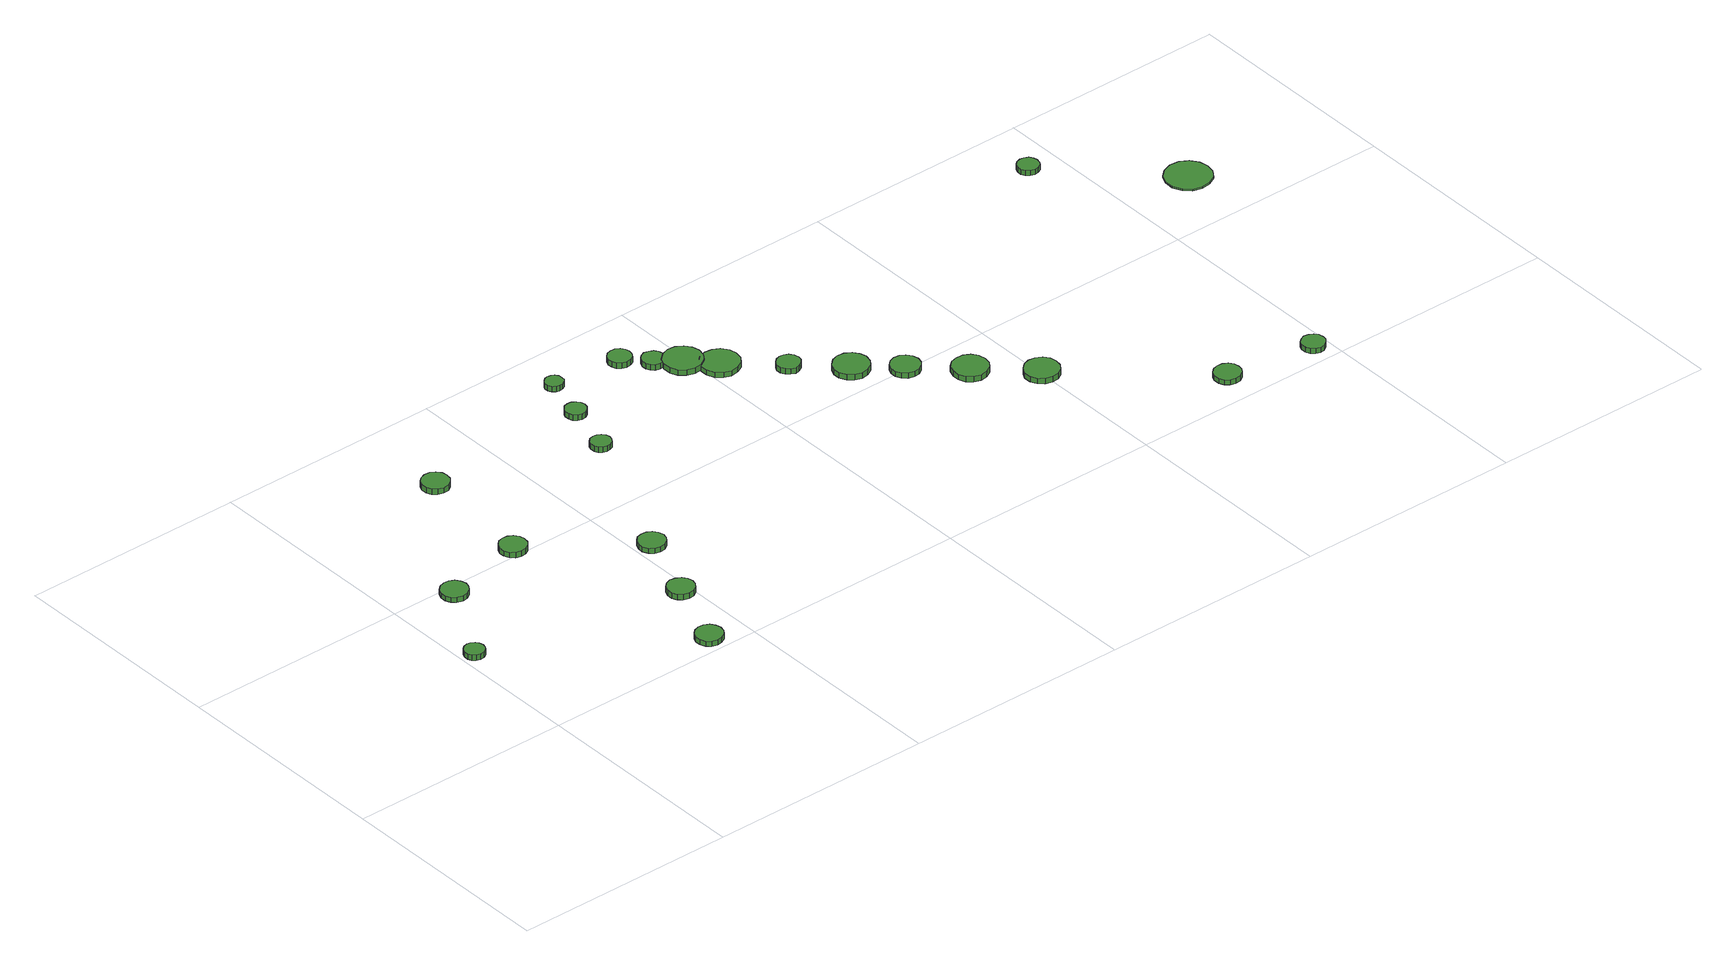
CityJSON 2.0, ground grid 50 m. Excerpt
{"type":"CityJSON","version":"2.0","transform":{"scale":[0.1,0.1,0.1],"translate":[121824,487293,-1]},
"CityObjects":{
"tree1":{"type":"SolitaryVegetationObject","attributes":{"function":"something"},"geometry":[{"type":"MultiSurface","lod":"1","boundaries":[[[0,1,2,3,4,5,6,7,8,9,10,11,12,13,14]],[[15,16,17,18,19,20,21,22,23,24,25,26,27,28,29]],[[0,29,28,1]],[[1,28,27,2]],[[2,27,26,3]],[[3,26,25,4]],[[4,25,24,5]],[[5,24,23,6]],[[6,23,22,7]],[[7,22,21,8]],[[8,21,20,9]],[[9,20,19,10]],[[10,19,18,11]],[[11,18,17,12]],[[12,17,16,13]],[[13,16,15,14]],[[14,15,29,0]]]}]},
"tree2":{"type":"SolitaryVegetationObject","attributes":{"function":"something"},"geometry":[{"type":"MultiSurface","lod":"1","boundaries":[[[30,31,32,33,34,35,36,37,38,39,40,41,42,43,44]],[[45,46,47,48,49,50,51,52,53,54,55,56,57,58,59]],[[30,59,58,31]],[[31,58,57,32]],[[32,57,56,33]],[[33,56,55,34]],[[34,55,54,35]],[[35,54,53,36]],[[36,53,52,37]],[[37,52,51,38]],[[38,51,50,39]],[[39,50,49,40]],[[40,49,48,41]],[[41,48,47,42]],[[42,47,46,43]],[[43,46,45,44]],[[44,45,59,30]]]}]},
"tree3":{"type":"SolitaryVegetationObject","attributes":{"function":"something"},"geometry":[{"type":"MultiSurface","lod":"1","boundaries":[[[60,61,62,63,64,65,66,67,68,69,70,71,72,73,74]],[[75,76,77,78,79,80,81,82,83,84,85,86,87,88,89]],[[60,89,88,61]],[[61,88,87,62]],[[62,87,86,63]],[[63,86,85,64]],[[64,85,84,65]],[[65,84,83,66]],[[66,83,82,67]],[[67,82,81,68]],[[68,81,80,69]],[[69,80,79,70]],[[70,79,78,71]],[[71,78,77,72]],[[72,77,76,73]],[[73,76,75,74]],[[74,75,89,60]]]}]},
"tree4":{"type":"SolitaryVegetationObject","attributes":{"function":"something"},"geometry":[{"type":"MultiSurface","lod":"1","boundaries":[[[90,91,92,93,94,95,96,97,98,99,100,101,102,103,104]],[[105,106,107,108,109,110,111,112,113,114,115,116,117,118,119]],[[90,119,118,91]],[[91,118,117,92]],[[92,117,116,93]],[[93,116,115,94]],[[94,115,114,95]],[[95,114,113,96]],[[96,113,112,97]],[[97,112,111,98]],[[98,111,110,99]],[[99,110,109,100]],[[100,109,108,101]],[[101,108,107,102]],[[102,107,106,103]],[[103,106,105,104]],[[104,105,119,90]]]}]},
"tree5":{"type":"SolitaryVegetationObject","attributes":{"function":"something"},"geometry":[{"type":"MultiSurface","lod":"1","boundaries":[[[120,121,122,123,124,125,126,127,128,129,130,131,132,133,134]],[[135,136,137,138,139,140,141,142,143,144,145,146,147,148,149]],[[120,149,148,121]],[[121,148,147,122]],[[122,147,146,123]],[[123,146,145,124]],[[124,145,144,125]],[[125,144,143,126]],[[126,143,142,127]],[[127,142,141,128]],[[128,141,140,129]],[[129,140,139,130]],[[130,139,138,131]],[[131,138,137,132]],[[132,137,136,133]],[[133,136,135,134]],[[134,135,149,120]]]}]},
"tree6":{"type":"SolitaryVegetationObject","attributes":{"function":"something"},"geometry":[{"type":"MultiSurface","lod":"1","boundaries":[[[150,151,152,153,154,155,156,157,158,159,160,161,162,163,164]],[[165,166,167,168,169,170,171,172,173,174,175,176,177,178,179]],[[150,179,178,151]],[[151,178,177,152]],[[152,177,176,153]],[[153,176,175,154]],[[154,175,174,155]],[[155,174,173,156]],[[156,173,172,157]],[[157,172,171,158]],[[158,171,170,159]],[[159,170,169,160]],[[160,169,168,161]],[[161,168,167,162]],[[162,167,166,163]],[[163,166,165,164]],[[164,165,179,150]]]}]},
"tree7":{"type":"SolitaryVegetationObject","attributes":{"function":"something"},"geometry":[{"type":"MultiSurface","lod":"1","boundaries":[[[180,181,182,183,184,185,186,187,188,189,190,191,192,193,194]],[[195,196,197,198,199,200,201,202,203,204,205,206,207,208,209]],[[180,209,208,181]],[[181,208,207,182]],[[182,207,206,183]],[[183,206,205,184]],[[184,205,204,185]],[[185,204,203,186]],[[186,203,202,187]],[[187,202,201,188]],[[188,201,200,189]],[[189,200,199,190]],[[190,199,198,191]],[[191,198,197,192]],[[192,197,196,193]],[[193,196,195,194]],[[194,195,209,180]]]}]},
"tree8":{"type":"SolitaryVegetationObject","attributes":{"function":"something"},"geometry":[{"type":"MultiSurface","lod":"1","boundaries":[[[210,211,212,213,214,215,216,217,218,219,220,221,222,223,224]],[[225,226,227,228,229,230,231,232,233,234,235,236,237,238,239]],[[210,239,238,211]],[[211,238,237,212]],[[212,237,236,213]],[[213,236,235,214]],[[214,235,234,215]],[[215,234,233,216]],[[216,233,232,217]],[[217,232,231,218]],[[218,231,230,219]],[[219,230,229,220]],[[220,229,228,221]],[[221,228,227,222]],[[222,227,226,223]],[[223,226,225,224]],[[224,225,239,210]]]}]},
"tree9":{"type":"SolitaryVegetationObject","attributes":{"function":"something"},"geometry":[{"type":"MultiSurface","lod":"1","boundaries":[[[240,241,242,243,244,245,246,247,248,249,250,251,252,253,254]],[[255,256,257,258,259,260,261,262,263,264,265,266,267,268,269]],[[240,269,268,241]],[[241,268,267,242]],[[242,267,266,243]],[[243,266,265,244]],[[244,265,264,245]],[[245,264,263,246]],[[246,263,262,247]],[[247,262,261,248]],[[248,261,260,249]],[[249,260,259,250]],[[250,259,258,251]],[[251,258,257,252]],[[252,257,256,253]],[[253,256,255,254]],[[254,255,269,240]]]}]},
"tree10":{"type":"SolitaryVegetationObject","attributes":{"function":"something"},"geometry":[{"type":"MultiSurface","lod":"1","boundaries":[[[270,271,272,273,274,275,276,277,278,279,280,281,282,283,284]],[[285,286,287,288,289,290,291,292,293,294,295,296,297,298,299]],[[270,299,298,271]],[[271,298,297,272]],[[272,297,296,273]],[[273,296,295,274]],[[274,295,294,275]],[[275,294,293,276]],[[276,293,292,277]],[[277,292,291,278]],[[278,291,290,279]],[[279,290,289,280]],[[280,289,288,281]],[[281,288,287,282]],[[282,287,286,283]],[[283,286,285,284]],[[284,285,299,270]]]}]},
"tree11":{"type":"SolitaryVegetationObject","attributes":{"function":"something"},"geometry":[{"type":"MultiSurface","lod":"1","boundaries":[[[300,301,302,303,304,305,306,307,308,309,310,311,312,313,314]],[[315,316,317,318,319,320,321,322,323,324,325,326,327,328,329]],[[300,329,328,301]],[[301,328,327,302]],[[302,327,326,303]],[[303,326,325,304]],[[304,325,324,305]],[[305,324,323,306]],[[306,323,322,307]],[[307,322,321,308]],[[308,321,320,309]],[[309,320,319,310]],[[310,319,318,311]],[[311,318,317,312]],[[312,317,316,313]],[[313,316,315,314]],[[314,315,329,300]]]}]},
"tree12":{"type":"SolitaryVegetationObject","attributes":{"function":"something"},"geometry":[{"type":"MultiSurface","lod":"1","boundaries":[[[330,331,332,333,334,335,336,337,338,339,340,341,342,343,344]],[[345,346,347,348,349,350,351,352,353,354,355,356,357,358,359]],[[330,359,358,331]],[[331,358,357,332]],[[332,357,356,333]],[[333,356,355,334]],[[334,355,354,335]],[[335,354,353,336]],[[336,353,352,337]],[[337,352,351,338]],[[338,351,350,339]],[[339,350,349,340]],[[340,349,348,341]],[[341,348,347,342]],[[342,347,346,343]],[[343,346,345,344]],[[344,345,359,330]]]}]},
"tree13":{"type":"SolitaryVegetationObject","attributes":{"function":"something"},"geometry":[{"type":"MultiSurface","lod":"1","boundaries":[[[360,361,362,363,364,365,366,367,368,369,370,371,372,373,374]],[[375,376,377,378,379,380,381,382,383,384,385,386,387,388,389]],[[360,389,388,361]],[[361,388,387,362]],[[362,387,386,363]],[[363,386,385,364]],[[364,385,384,365]],[[365,384,383,366]],[[366,383,382,367]],[[367,382,381,368]],[[368,381,380,369]],[[369,380,379,370]],[[370,379,378,371]],[[371,378,377,372]],[[372,377,376,373]],[[373,376,375,374]],[[374,375,389,360]]]}]},
"tree14":{"type":"SolitaryVegetationObject","attributes":{"function":"something"},"geometry":[{"type":"MultiSurface","lod":"1","boundaries":[[[390,391,392,393,394,395,396,397,398,399,400,401,402,403,404]],[[405,406,407,408,409,410,411,412,413,414,415,416,417,418,419]],[[390,419,418,391]],[[391,418,417,392]],[[392,417,416,393]],[[393,416,415,394]],[[394,415,414,395]],[[395,414,413,396]],[[396,413,412,397]],[[397,412,411,398]],[[398,411,410,399]],[[399,410,409,400]],[[400,409,408,401]],[[401,408,407,402]],[[402,407,406,403]],[[403,406,405,404]],[[404,405,419,390]]]}]},
"tree15":{"type":"SolitaryVegetationObject","attributes":{"function":"something"},"geometry":[{"type":"MultiSurface","lod":"1","boundaries":[[[420,421,422,423,424,425,426,427,428,429,430,431,432,433,434]],[[435,436,437,438,439,440,441,442,443,444,445,446,447,448,449]],[[420,449,448,421]],[[421,448,447,422]],[[422,447,446,423]],[[423,446,445,424]],[[424,445,444,425]],[[425,444,443,426]],[[426,443,442,427]],[[427,442,441,428]],[[428,441,440,429]],[[429,440,439,430]],[[430,439,438,431]],[[431,438,437,432]],[[432,437,436,433]],[[433,436,435,434]],[[434,435,449,420]]]}]},
"tree16":{"type":"SolitaryVegetationObject","attributes":{"function":"something"},"geometry":[{"type":"MultiSurface","lod":"1","boundaries":[[[450,451,452,453,454,455,456,457,458,459,460,461,462,463,464]],[[465,466,467,468,469,470,471,472,473,474,475,476,477,478,479]],[[450,479,478,451]],[[451,478,477,452]],[[452,477,476,453]],[[453,476,475,454]],[[454,475,474,455]],[[455,474,473,456]],[[456,473,472,457]],[[457,472,471,458]],[[458,471,470,459]],[[459,470,469,460]],[[460,469,468,461]],[[461,468,467,462]],[[462,467,466,463]],[[463,466,465,464]],[[464,465,479,450]]]}]},
"tree17":{"type":"SolitaryVegetationObject","attributes":{"function":"something"},"geometry":[{"type":"MultiSurface","lod":"1","boundaries":[[[480,481,482,483,484,485,486,487,488,489,490,491,492,493,494]],[[495,496,497,498,499,500,501,502,503,504,505,506,507,508,509]],[[480,509,508,481]],[[481,508,507,482]],[[482,507,506,483]],[[483,506,505,484]],[[484,505,504,485]],[[485,504,503,486]],[[486,503,502,487]],[[487,502,501,488]],[[488,501,500,489]],[[489,500,499,490]],[[490,499,498,491]],[[491,498,497,492]],[[492,497,496,493]],[[493,496,495,494]],[[494,495,509,480]]]}]},
"tree18":{"type":"SolitaryVegetationObject","attributes":{"function":"something"},"geometry":[{"type":"MultiSurface","lod":"1","boundaries":[[[510,511,512,513,514,515,516,517,518,519,520,521,522,523,524]],[[525,526,527,528,529,530,531,532,533,534,535,536,537,538,539]],[[510,539,538,511]],[[511,538,537,512]],[[512,537,536,513]],[[513,536,535,514]],[[514,535,534,515]],[[515,534,533,516]],[[516,533,532,517]],[[517,532,531,518]],[[518,531,530,519]],[[519,530,529,520]],[[520,529,528,521]],[[521,528,527,522]],[[522,527,526,523]],[[523,526,525,524]],[[524,525,539,510]]]}]},
"tree19":{"type":"SolitaryVegetationObject","attributes":{"function":"something"},"geometry":[{"type":"MultiSurface","lod":"1","boundaries":[[[540,541,542,543,544,545,546,547,548,549,550,551,552,553,554]],[[555,556,557,558,559,560,561,562,563,564,565,566,567,568,569]],[[540,569,568,541]],[[541,568,567,542]],[[542,567,566,543]],[[543,566,565,544]],[[544,565,564,545]],[[545,564,563,546]],[[546,563,562,547]],[[547,562,561,548]],[[548,561,560,549]],[[549,560,559,550]],[[550,559,558,551]],[[551,558,557,552]],[[552,557,556,553]],[[553,556,555,554]],[[554,555,569,540]]]}]},
"tree20":{"type":"SolitaryVegetationObject","attributes":{"function":"something"},"geometry":[{"type":"MultiSurface","lod":"1","boundaries":[[[570,571,572,573,574,575,576,577,578,579,580,581,582,583,584]],[[585,586,587,588,589,590,591,592,593,594,595,596,597,598,599]],[[570,599,598,571]],[[571,598,597,572]],[[572,597,596,573]],[[573,596,595,574]],[[574,595,594,575]],[[575,594,593,576]],[[576,593,592,577]],[[577,592,591,578]],[[578,591,590,579]],[[579,590,589,580]],[[580,589,588,581]],[[581,588,587,582]],[[582,587,586,583]],[[583,586,585,584]],[[584,585,599,570]]]}]},
"tree21":{"type":"SolitaryVegetationObject","attributes":{"function":"something"},"geometry":[{"type":"MultiSurface","lod":"1","boundaries":[[[600,601,602,603,604,605,606,607,608,609,610,611,612,613,614]],[[615,616,617,618,619,620,621,622,623,624,625,626,627,628,629]],[[600,629,628,601]],[[601,628,627,602]],[[602,627,626,603]],[[603,626,625,604]],[[604,625,624,605]],[[605,624,623,606]],[[606,623,622,607]],[[607,622,621,608]],[[608,621,620,609]],[[609,620,619,610]],[[610,619,618,611]],[[611,618,617,612]],[[612,617,616,613]],[[613,616,615,614]],[[614,615,629,600]]]}]},
"tree22":{"type":"SolitaryVegetationObject","attributes":{"function":"something"},"geometry":[{"type":"MultiSurface","lod":"1","boundaries":[[[630,631,632,633,634,635,636,637,638,639,640,641,642,643,644]],[[645,646,647,648,649,650,651,652,653,654,655,656,657,658,659]],[[630,659,658,631]],[[631,658,657,632]],[[632,657,656,633]],[[633,656,655,634]],[[634,655,654,635]],[[635,654,653,636]],[[636,653,652,637]],[[637,652,651,638]],[[638,651,650,639]],[[639,650,649,640]],[[640,649,648,641]],[[641,648,647,642]],[[642,647,646,643]],[[643,646,645,644]],[[644,645,659,630]]]}]},
"tree23":{"type":"SolitaryVegetationObject","attributes":{"function":"something"},"geometry":[{"type":"MultiSurface","lod":"1","boundaries":[[[660,661,662,663,664,665,666,667,668,669,670,671,672,673,674]],[[675,676,677,678,679,680,681,682,683,684,685,686,687,688,689]],[[660,689,688,661]],[[661,688,687,662]],[[662,687,686,663]],[[663,686,685,664]],[[664,685,684,665]],[[665,684,683,666]],[[666,683,682,667]],[[667,682,681,668]],[[668,681,680,669]],[[669,680,679,670]],[[670,679,678,671]],[[671,678,677,672]],[[672,677,676,673]],[[673,676,675,674]],[[674,675,689,660]]]}]}
},
"vertices":[
[47,286,29],[45,295,29],[40,302,29],[32,307,29],[23,308,29],[14,305,29],[7,299,29],[4,290,29],[4,281,29],[7,273,29],[14,267,29],[23,264,29],[32,265,29],[40,270,29],[45,277,29],[45,277,16],[40,270,16],[32,265,16],[23,264,16],[14,267,16],[7,273,16],[4,281,16],[4,290,16],[7,299,16],[14,305,16],[23,308,16],[32,307,16],[40,302,16],[45,295,16],[47,286,16],
[156,468,30],[153,480,30],[146,490,30],[135,496,30],[123,497,30],[111,493,30],[102,485,30],[97,474,30],[97,461,30],[102,450,30],[111,442,30],[123,438,30],[135,439,30],[146,446,30],[153,456,30],[153,456,18],[146,446,18],[135,439,18],[123,438,18],[111,442,18],[102,450,18],[97,461,18],[97,474,18],[102,485,18],[111,493,18],[123,497,18],[135,496,18],[146,490,18],[153,480,18],[156,468,18],
[442,33,29],[439,45,29],[432,55,29],[421,61,29],[409,62,29],[397,58,29],[388,50,29],[383,39,29],[383,27,29],[388,15,29],[397,7,29],[409,3,29],[421,5,29],[432,11,29],[439,21,29],[439,21,17],[432,11,17],[421,5,17],[409,3,17],[397,7,17],[388,15,17],[383,27,17],[383,39,17],[388,50,17],[397,58,17],[409,62,17],[421,61,17],[432,55,17],[439,45,17],[442,33,17],
[342,512,30],[340,524,30],[332,534,30],[322,540,30],[309,541,30],[298,538,30],[289,529,30],[284,518,30],[284,506,30],[289,495,30],[298,486,30],[309,483,30],[322,484,30],[332,490,30],[340,500,30],[340,500,17],[332,490,17],[322,484,17],[309,483,17],[298,486,17],[289,495,17],[284,506,17],[284,518,17],[289,529,17],[298,538,17],[309,541,17],[322,540,17],[332,534,17],[340,524,17],[342,512,17],
[501,189,31],[498,201,31],[491,211,31],[480,217,31],[468,219,31],[456,215,31],[447,207,31],[442,195,31],[442,183,31],[447,172,31],[456,164,31],[468,160,31],[480,161,31],[491,167,31],[498,177,31],[498,177,18],[491,167,18],[480,161,18],[468,160,18],[456,164,18],[447,172,18],[442,183,18],[442,195,18],[447,207,18],[456,215,18],[468,219,18],[480,217,18],[491,211,18],[498,201,18],[501,189,18],
[365,776,31],[363,788,31],[355,798,31],[345,804,31],[332,805,31],[320,801,31],[311,793,31],[306,782,31],[306,769,31],[311,758,31],[320,750,31],[332,746,31],[345,747,31],[355,753,31],[363,763,31],[363,763,18],[355,753,18],[345,747,18],[332,746,18],[320,750,18],[311,758,18],[306,769,18],[306,782,18],[311,793,18],[320,801,18],[332,805,18],[345,804,18],[355,798,18],[363,788,18],[365,776,18],
[560,348,30],[557,360,30],[550,370,30],[539,376,30],[527,377,30],[515,374,30],[506,365,30],[501,354,30],[501,342,30],[506,331,30],[515,322,30],[527,319,30],[539,320,30],[550,326,30],[557,336,30],[557,336,18],[550,326,18],[539,320,18],[527,319,18],[515,322,18],[506,331,18],[501,342,18],[501,354,18],[506,365,18],[515,374,18],[527,377,18],[539,376,18],[550,370,18],[557,360,18],[560,348,18],
[695,673,30],[693,682,30],[687,690,30],[679,694,30],[670,695,30],[661,693,30],[654,686,30],[651,678,30],[651,668,30],[654,660,30],[661,654,30],[670,651,30],[679,652,30],[687,656,30],[693,664,30],[693,664,17],[687,656,17],[679,652,17],[670,651,17],[661,654,17],[654,660,17],[651,668,17],[651,678,17],[654,686,17],[661,693,17],[670,695,17],[679,694,17],[687,690,17],[693,682,17],[695,673,17],
[729,790,30],[727,799,30],[721,807,30],[713,812,30],[704,813,30],[694,810,30],[687,803,30],[684,795,30],[684,785,30],[687,776,30],[694,770,30],[704,767,30],[713,768,30],[721,773,30],[727,780,30],[727,780,17],[721,773,17],[713,768,17],[704,767,17],[694,770,17],[687,776,17],[684,785,17],[684,795,17],[687,803,17],[694,810,17],[704,813,17],[713,812,17],[721,807,17],[727,799,17],[729,790,17],
[752,887,32],[751,895,32],[746,902,32],[739,906,32],[730,907,32],[723,905,32],[717,899,32],[713,892,32],[713,883,32],[717,876,32],[723,870,32],[730,868,32],[739,869,32],[746,873,32],[751,879,32],[751,879,19],[746,873,19],[739,869,19],[730,868,19],[723,870,19],[717,876,19],[713,883,19],[713,892,19],[717,899,19],[723,905,19],[730,907,19],[739,906,19],[746,902,19],[751,895,19],[752,887,19],
[912,872,31],[910,882,31],[904,891,31],[895,896,31],[884,897,31],[874,894,31],[866,887,31],[862,877,31],[862,867,31],[866,857,31],[874,850,31],[884,847,31],[895,848,31],[904,853,31],[910,862,31],[910,862,18],[904,853,18],[895,848,18],[884,847,18],[874,850,18],[866,857,18],[862,867,18],[862,877,18],[866,887,18],[874,894,18],[884,897,18],[895,896,18],[904,891,18],[910,882,18],[912,872,18],
[961,829,27],[959,839,27],[953,847,27],[944,852,27],[934,854,27],[924,850,27],[917,844,27],[913,834,27],[913,824,27],[917,815,27],[924,808,27],[934,805,27],[944,806,27],[953,811,27],[959,819,27],[959,819,14],[953,811,14],[944,806,14],[934,805,14],[924,808,14],[917,815,14],[913,824,14],[913,834,14],[917,844,14],[924,850,14],[934,854,14],[944,852,14],[953,847,14],[959,839,14],[961,829,14],
[1021,789,29],[1017,806,29],[1007,820,29],[992,829,29],[975,831,29],[958,825,29],[945,814,29],[938,798,29],[938,780,29],[945,764,29],[958,753,29],[975,747,29],[992,749,29],[1007,758,29],[1017,772,29],[1017,772,16],[1007,758,16],[992,749,16],[975,747,16],[958,753,16],[945,764,16],[938,780,16],[938,798,16],[945,814,16],[958,825,16],[975,831,16],[992,829,16],[1007,820,16],[1017,806,16],[1021,789,16],
[1072,737,27],[1069,754,27],[1058,769,27],[1043,777,27],[1026,779,27],[1010,774,27],[997,762,27],[990,746,27],[990,729,27],[997,713,27],[1010,701,27],[1026,696,27],[1043,698,27],[1058,706,27],[1069,720,27],[1069,720,15],[1058,706,15],[1043,698,15],[1026,696,15],[1010,701,15],[997,713,15],[990,729,15],[990,746,15],[997,762,15],[1010,774,15],[1026,779,15],[1043,777,15],[1058,769,15],[1069,754,15],[1072,737,15],
[1157,649,27],[1155,659,27],[1148,668,27],[1139,673,27],[1129,674,27],[1119,671,27],[1111,664,27],[1106,654,27],[1106,644,27],[1111,634,27],[1119,627,27],[1129,623,27],[1139,625,27],[1148,630,27],[1155,638,27],[1155,638,14],[1148,630,14],[1139,625,14],[1129,623,14],[1119,627,14],[1111,634,14],[1106,644,14],[1106,654,14],[1111,664,14],[1119,671,14],[1129,674,14],[1139,673,14],[1148,668,14],[1155,659,14],[1157,649,14],
[1259,564,28],[1255,579,28],[1246,592,28],[1232,600,28],[1216,602,28],[1201,597,28],[1189,586,28],[1182,572,28],[1182,556,28],[1189,541,28],[1201,530,28],[1216,525,28],[1232,527,28],[1246,535,28],[1255,548,28],[1255,548,15],[1246,535,15],[1232,527,15],[1216,525,15],[1201,530,15],[1189,541,15],[1182,556,15],[1182,572,15],[1189,586,15],[1201,597,15],[1216,602,15],[1232,600,15],[1246,592,15],[1255,579,15],[1259,564,15],
[1334,496,26],[1331,509,26],[1323,520,26],[1312,527,26],[1299,528,26],[1286,524,26],[1276,515,26],[1271,503,26],[1271,490,26],[1276,478,26],[1286,469,26],[1299,465,26],[1312,466,26],[1323,473,26],[1331,483,26],[1331,483,14],[1323,473,14],[1312,466,14],[1299,465,14],[1286,469,14],[1276,478,14],[1271,490,14],[1271,503,14],[1276,515,14],[1286,524,14],[1299,528,14],[1312,527,14],[1323,520,14],[1331,509,14],[1334,496,14],
[1434,410,27],[1431,426,27],[1421,439,27],[1407,447,27],[1391,448,27],[1376,444,27],[1364,433,27],[1358,418,27],[1358,402,27],[1364,387,27],[1376,377,27],[1391,372,27],[1407,373,27],[1421,381,27],[1431,394,27],[1431,394,14],[1421,381,14],[1407,373,14],[1391,372,14],[1376,377,14],[1364,387,14],[1358,402,14],[1358,418,14],[1364,433,14],[1376,444,14],[1391,448,14],[1407,447,14],[1421,439,14],[1431,426,14],[1434,410,14],
[1536,315,26],[1533,330,26],[1524,343,26],[1510,350,26],[1495,352,26],[1480,347,26],[1469,337,26],[1462,323,26],[1462,307,26],[1469,293,26],[1480,282,26],[1495,278,26],[1510,279,26],[1524,287,26],[1533,300,26],[1533,300,13],[1524,287,13],[1510,279,13],[1495,278,13],[1480,282,13],[1469,293,13],[1462,307,13],[1462,323,13],[1469,337,13],[1480,347,13],[1495,352,13],[1510,350,13],[1524,343,13],[1533,330,13],[1536,315,13],
[1797,71,27],[1795,82,27],[1788,92,27],[1777,98,27],[1765,99,27],[1754,96,27],[1745,88,27],[1740,77,27],[1740,64,27],[1745,53,27],[1754,45,27],[1765,42,27],[1777,43,27],[1788,49,27],[1795,59,27],[1795,59,15],[1788,49,15],[1777,43,15],[1765,42,15],[1754,45,15],[1745,53,15],[1740,64,15],[1740,77,15],[1745,88,15],[1754,96,15],[1765,99,15],[1777,98,15],[1788,92,15],[1795,82,15],[1797,71,15],
[1987,40,29],[1985,51,29],[1978,59,29],[1969,64,29],[1959,66,29],[1949,62,29],[1941,55,29],[1937,46,29],[1937,35,29],[1941,25,29],[1949,18,29],[1959,15,29],[1969,16,29],[1978,21,29],[1985,30,29],[1985,30,17],[1978,21,17],[1969,16,17],[1959,15,17],[1949,18,17],[1941,25,17],[1937,35,17],[1937,46,17],[1941,55,17],[1949,62,17],[1959,66,17],[1969,64,17],[1978,59,17],[1985,51,17],[1987,40,17],
[1947,864,30],[1945,873,30],[1940,881,30],[1931,886,30],[1922,887,30],[1912,884,30],[1905,878,30],[1901,869,30],[1901,859,30],[1905,850,30],[1912,844,30],[1922,841,30],[1931,842,30],[1940,847,30],[1945,854,30],[1945,854,18],[1940,847,18],[1931,842,18],[1922,841,18],[1912,844,18],[1905,850,18],[1901,859,18],[1901,869,18],[1905,878,18],[1912,884,18],[1922,887,18],[1931,886,18],[1940,881,18],[1945,873,18],[1947,864,18],
[2206,653,12],[2202,673,12],[2190,690,12],[2172,701,12],[2151,703,12],[2131,696,12],[2116,683,12],[2107,664,12],[2107,643,12],[2116,624,12],[2131,610,12],[2151,604,12],[2172,606,12],[2190,616,12],[2202,633,12],[2202,633,9],[2190,616,9],[2172,606,9],[2151,604,9],[2131,610,9],[2116,624,9],[2107,643,9],[2107,664,9],[2116,683,9],[2131,696,9],[2151,703,9],[2172,701,9],[2190,690,9],[2202,673,9],[2206,653,9]
]}
